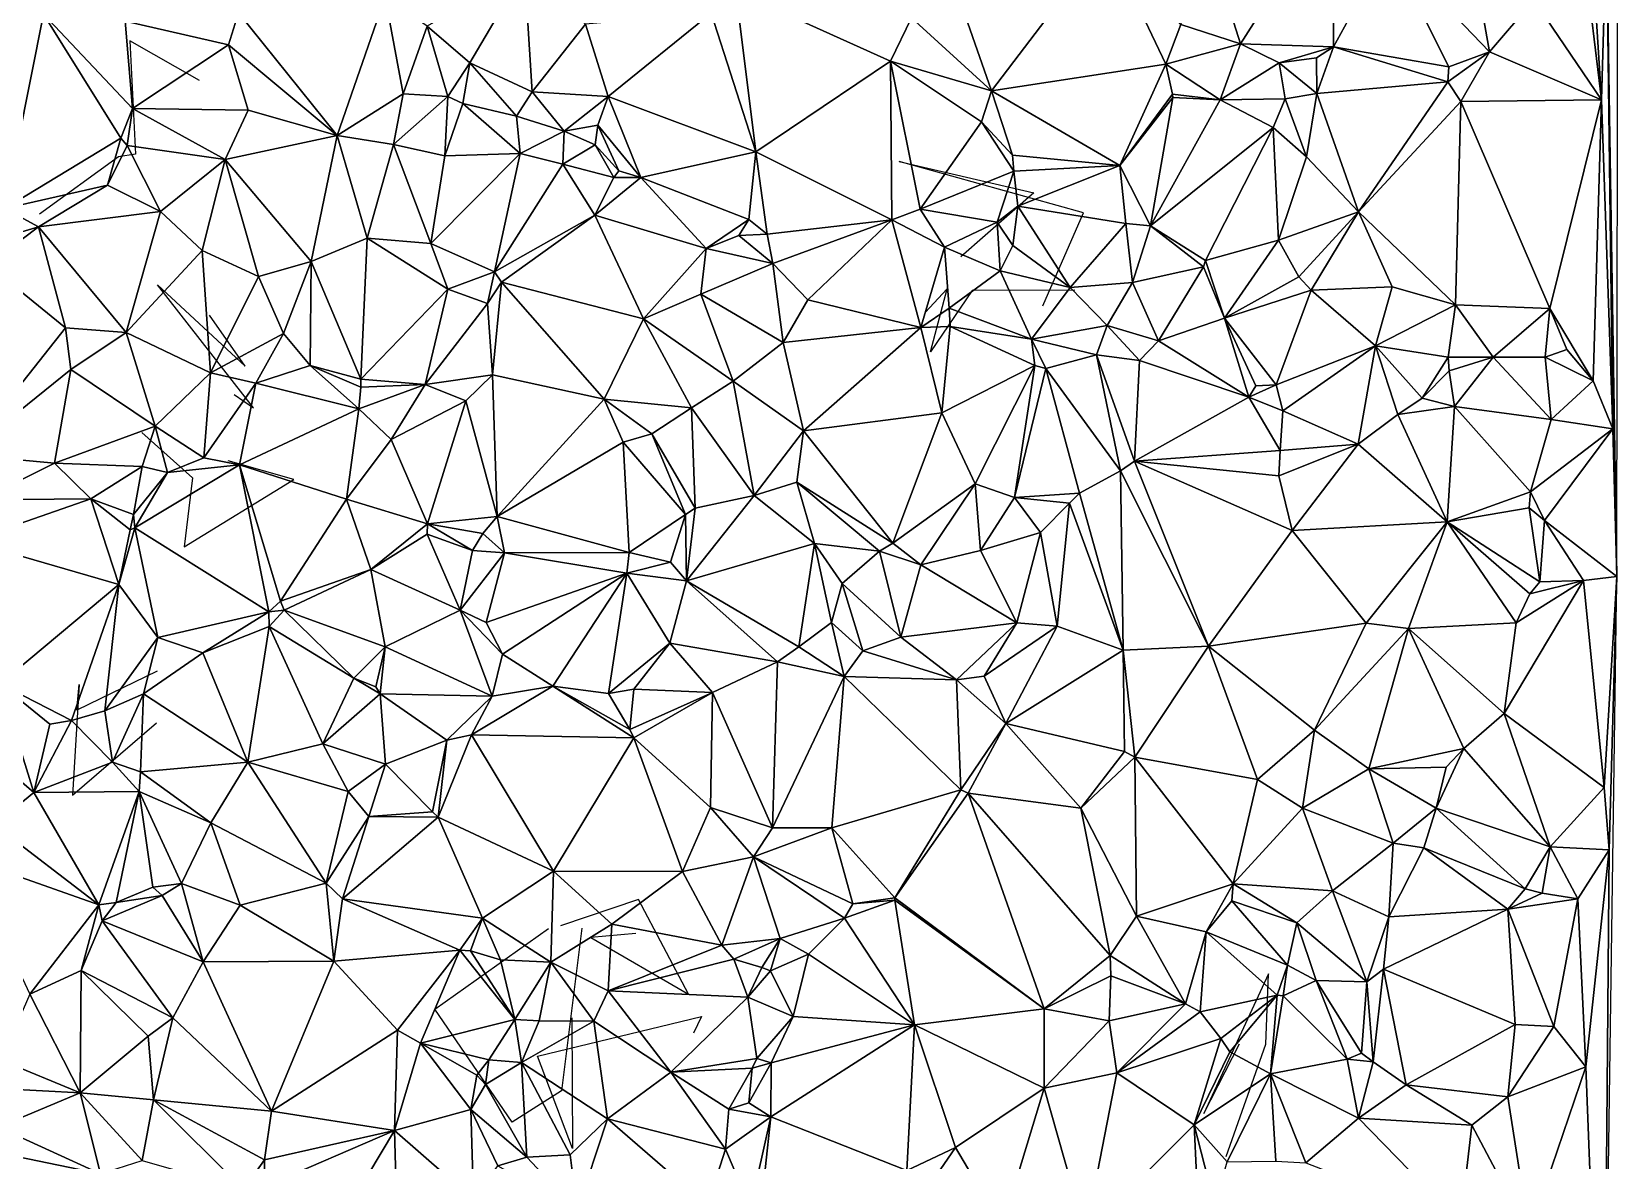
# Model space of a CAD drawing. Header units: metres. Extents: x -15 to 15, y -15.7 to 15.
# Drawn here: x 0.12 to 14.99, y -10.27 to 0.3 of the extents above; entities that cross this region are included whole.
import ezdxf

# ---------------------------------------------------------------- set-up
doc = ezdxf.new("R2010")
doc.units = ezdxf.units.M
doc.layers.add('CRACKS', color=1, linetype='Continuous')
doc.layers.add('STREET_MESH', color=7, linetype='Continuous')

msp = doc.modelspace()

# ---------------------------------------------------------------- linework, layer by layer
at = {"layer": 'CRACKS'}
for points in [[(1.69, -0.152, 0.1), (1.038, 0.218, 0.1), (1.093, -0.844, 0.1), (0.934, -0.867, 0.1), (0.192, -1.406, 0.1)], [(9.592, -2.265, 0.1), (9.97, -1.392, 0.1), (8.245, -0.912, 0.1), (9.507, -1.207, 0.1), (8.822, -1.804, 0.1)], [(2.015, -3.093, 0.1), (2.196, -3.22, 0.1), (1.298, -2.068, 0.1), (2.119, -2.829, 0.1), (1.784, -2.35, 0.1)], [(9.889, -2.116, 0.1), (8.928, -2.119, 0.1), (8.537, -2.696, 0.1), (8.694, -2.104, 0.1), (8.488, -2.325, 0.1)], [(1.15, -3.45, 0.1), (1.627, -3.874, 0.1), (1.549, -4.52, 0.1), (2.575, -3.891, 0.1), (1.96, -3.715, 0.1)], [(1.295, -5.684, 0.1), (0.542, -6.049, 0.1), (0.566, -5.809, 0.1), (0.502, -6.847, 0.1), (1.289, -6.169, 0.1)], [(5.777, -8.142, 0.1), (5.357, -8.179, 0.1), (6.271, -8.709, 0.1), (5.803, -7.825, 0.1), (5.072, -8.07, 0.1)], [(5.273, -8.091, 0.1), (5.083, -9.615, 0.1), (4.62, -9.909, 0.1), (3.895, -8.85, 0.1), (4.96, -8.095, 0.1)], [(11.307, -10.231, 0.1), (11.679, -9.177, 0.1), (11.705, -8.52, 0.1), (11.097, -9.828, 0.1), (11.432, -9.176, 0.1)], [(5.18, -8.933, 0.1), (5.186, -10.157, 0.1), (4.857, -9.29, 0.1), (6.394, -8.92, 0.1), (6.32, -9.077, 0.1)]]:
    msp.add_polyline3d(points, dxfattribs=at)
at = {"layer": 'STREET_MESH'}
for points in [[(14.871, 1.284), (14.967, -4.8), (14.989, 10.516)], [(11.441, 0.191), (12.309, 1.551), (11.043, 1.451)], [(12.309, 1.551), (11.441, 0.191), (12.312, 0.163)], [(12.828, 1.103), (12.309, 1.551), (12.312, 0.163)], [(10.883, 0.372), (11.441, 0.191), (11.043, 1.451)], [(13.555, 1.35), (12.828, 1.103), (13.773, 0.116)], [(14.19, 0.598), (13.555, 1.35), (13.773, 0.116)], [(8.36, 0.434), (9.109, -0.25), (8.598, 1.218)], [(9.109, -0.25), (10.188, 1.166), (8.598, 1.218)], [(14.732, 1.092), (14.822, -0.334), (14.871, 1.284)], [(14.871, 1.284), (14.822, -0.334), (14.93, -3.415)], [(14.967, -4.8), (14.871, 1.284), (14.93, -3.415)], [(9.109, -0.25), (10.743, 0), (10.188, 1.166)], [(10.743, 0), (10.883, 0.372), (10.188, 1.166)], [(13.392, -0.025), (12.828, 1.103), (12.312, 0.163)], [(12.828, 1.103), (13.392, -0.025), (13.773, 0.116)], [(14.732, 1.092), (14.663, 0.986), (14.822, -0.334)], [(14.663, 0.986), (14.19, 0.598), (14.822, -0.334)], [(4.223, 0.013), (4.736, 0.882), (3.824, 0.354)], [(4.736, 0.882), (4.223, 0.013), (4.808, -0.259)], [(5.306, 0.373), (4.736, 0.882), (4.808, -0.259)], [(3.432, 0.631), (2.056, 0.479), (2.981, -0.67)], [(3.6, -0.277), (3.432, 0.631), (2.981, -0.67)], [(3.432, 0.631), (3.6, -0.277), (3.824, 0.354)], [(6.714, 0.684), (6.483, 0.478), (6.902, -0.822)], [(6.714, 0.684), (6.902, -0.822), (8.163, 0.029)], [(8.36, 0.434), (6.714, 0.684), (8.163, 0.029)], [(14.19, 0.598), (13.773, 0.116), (14.822, -0.334)], [(-0.93, 0.547), (-1.132, -0.015), (0.229, 0.469)], [(-1.132, -0.015), (-0.132, -1.352), (0.229, 0.469)], [(-0.132, -1.352), (0.954, -0.693), (0.229, 0.469)], [(0.954, -0.693), (1.063, -0.417), (0.229, 0.469)], [(1.063, -0.417), (0.994, 0.401), (0.229, 0.469)], [(0.994, 0.401), (1.964, 0.18), (2.056, 0.479)], [(2.056, 0.479), (1.964, 0.18), (2.981, -0.67)], [(5.306, 0.373), (5.519, -0.304), (6.483, 0.478)], [(6.483, 0.478), (5.519, -0.304), (6.902, -0.822)], [(1.964, 0.18), (0.994, 0.401), (1.063, -0.417)], [(3.6, -0.277), (4.018, -0.304), (3.824, 0.354)], [(4.018, -0.304), (4.223, 0.013), (3.824, 0.354)], [(5.519, -0.304), (5.306, 0.373), (4.808, -0.259)], [(9.109, -0.25), (8.36, 0.434), (8.163, 0.029)], [(10.883, 0.372), (10.743, 0), (11.441, 0.191)], [(2.146, -0.431), (1.964, 0.18), (1.063, -0.417)], [(1.964, 0.18), (2.146, -0.431), (2.981, -0.67)], [(11.441, 0.191), (10.743, 0), (11.252, -0.333)], [(11.803, 0.011), (11.441, 0.191), (11.252, -0.333)], [(11.441, 0.191), (11.803, 0.011), (12.312, 0.163)], [(11.803, 0.011), (12.153, 0.058), (12.312, 0.163)], [(12.153, 0.058), (12.156, -0.274), (12.312, 0.163)], [(12.156, -0.274), (13.383, -0.167), (12.312, 0.163)], [(13.383, -0.167), (13.392, -0.025), (12.312, 0.163)], [(4.159, -0.369), (4.223, 0.013), (4.018, -0.304)], [(4.159, -0.369), (4.66, -0.488), (4.223, 0.013)], [(4.223, 0.013), (4.66, -0.488), (4.808, -0.259)], [(6.902, -0.822), (8.177, -1.458), (8.163, 0.029)], [(9.015, -0.54), (9.109, -0.25), (8.163, 0.029)], [(8.443, -1.357), (9.015, -0.54), (8.163, 0.029)], [(8.177, -1.458), (8.443, -1.357), (8.163, 0.029)], [(10.743, 0), (9.109, -0.25), (10.313, -0.948)], [(10.805, -0.28), (10.743, 0), (10.313, -0.948)], [(10.743, 0), (10.805, -0.28), (11.252, -0.333)], [(11.86, -0.325), (11.803, 0.011), (11.252, -0.333)], [(12.153, 0.058), (11.803, 0.011), (12.156, -0.274)], [(12.156, -0.274), (11.803, 0.011), (11.86, -0.325)], [(13.383, -0.167), (13.506, -0.35), (13.773, 0.116)], [(13.392, -0.025), (13.383, -0.167), (13.773, 0.116)], [(13.773, 0.116), (13.506, -0.35), (14.822, -0.334)], [(3.508, -0.752), (3.6, -0.277), (2.981, -0.67)], [(3.6, -0.277), (3.508, -0.752), (4.018, -0.304)], [(4.66, -0.488), (5.107, -0.628), (4.808, -0.259)], [(5.107, -0.628), (5.519, -0.304), (4.808, -0.259)], [(9.307, -0.853), (9.109, -0.25), (9.015, -0.54)], [(9.109, -0.25), (9.307, -0.853), (10.313, -0.948)], [(10.805, -0.28), (10.313, -0.948), (10.809, -0.313)], [(11.252, -0.333), (10.805, -0.28), (10.809, -0.313)], [(12.156, -0.274), (11.86, -0.325), (12.06, -0.868)], [(12.548, -1.383), (12.156, -0.274), (12.06, -0.868)], [(13.383, -0.167), (12.156, -0.274), (12.548, -1.383)], [(13.506, -0.35), (13.383, -0.167), (12.548, -1.383)], [(0.954, -0.693), (1.014, -0.761), (1.063, -0.417)], [(1.014, -0.761), (1.933, -0.894), (1.063, -0.417)], [(1.933, -0.894), (2.146, -0.431), (1.063, -0.417)], [(2.146, -0.431), (1.933, -0.894), (2.981, -0.67)], [(3.508, -0.752), (3.988, -0.858), (4.018, -0.304)], [(3.988, -0.858), (4.159, -0.369), (4.018, -0.304)], [(4.159, -0.369), (3.988, -0.858), (4.694, -0.838)], [(4.66, -0.488), (4.159, -0.369), (4.694, -0.838)], [(5.107, -0.628), (5.423, -0.571), (5.519, -0.304)], [(5.519, -0.304), (5.423, -0.571), (5.824, -1.061)], [(5.519, -0.304), (5.824, -1.061), (6.902, -0.822)], [(10.313, -0.948), (10.598, -1.515), (10.809, -0.313)], [(10.598, -1.515), (11.252, -0.333), (10.809, -0.313)], [(10.598, -1.515), (11.747, -0.595), (11.252, -0.333)], [(11.747, -0.595), (11.86, -0.325), (11.252, -0.333)], [(11.86, -0.325), (11.747, -0.595), (12.06, -0.868)], [(13.506, -0.35), (12.548, -1.383), (13.455, -2.254)], [(14.34, -2.29), (13.506, -0.35), (13.455, -2.254)], [(13.506, -0.35), (14.34, -2.29), (14.822, -0.334)], [(14.34, -2.29), (14.746, -2.965), (14.822, -0.334)], [(14.822, -0.334), (14.746, -2.965), (14.93, -3.415)], [(5.107, -0.628), (4.66, -0.488), (4.694, -0.838)], [(5.423, -0.571), (5.107, -0.628), (5.399, -0.757)], [(5.619, -0.999), (5.423, -0.571), (5.399, -0.757)], [(5.423, -0.571), (5.619, -0.999), (5.824, -1.061)], [(8.443, -1.357), (9.319, -1.003), (9.015, -0.54)], [(9.319, -1.003), (9.307, -0.853), (9.015, -0.54)], [(10.598, -1.515), (11.115, -1.839), (11.747, -0.595)], [(11.747, -0.595), (11.115, -1.839), (11.798, -1.649)], [(11.747, -0.595), (11.798, -1.649), (12.06, -0.868)], [(0.831, -1.134), (0.954, -0.693), (-0.132, -1.352)], [(1.014, -0.761), (0.954, -0.693), (0.831, -1.134)], [(1.933, -0.894), (2.738, -1.847), (2.981, -0.67)], [(2.738, -1.847), (3.262, -1.63), (2.981, -0.67)], [(3.262, -1.63), (3.508, -0.752), (2.981, -0.67)], [(5.095, -0.936), (5.107, -0.628), (4.694, -0.838)], [(5.107, -0.628), (5.095, -0.936), (5.399, -0.757)], [(1.014, -0.761), (0.831, -1.134), (1.327, -1.381)], [(1.933, -0.894), (1.014, -0.761), (1.327, -1.381)], [(3.508, -0.752), (3.262, -1.63), (3.858, -1.679)], [(3.988, -0.858), (3.508, -0.752), (3.858, -1.679)], [(3.858, -1.679), (4.455, -1.945), (4.694, -0.838)], [(3.988, -0.858), (3.858, -1.679), (4.694, -0.838)], [(4.455, -1.945), (5.095, -0.936), (4.694, -0.838)], [(5.095, -0.936), (5.572, -1.063), (5.399, -0.757)], [(5.572, -1.063), (5.619, -0.999), (5.399, -0.757)], [(5.824, -1.061), (6.837, -1.454), (6.902, -0.822)], [(6.837, -1.454), (7.008, -1.593), (6.902, -0.822)], [(7.008, -1.593), (8.177, -1.458), (6.902, -0.822)], [(9.307, -0.853), (9.319, -1.003), (10.313, -0.948)], [(11.798, -1.649), (12.548, -1.383), (12.06, -0.868)], [(1.717, -1.745), (1.933, -0.894), (1.327, -1.381)], [(1.933, -0.894), (1.717, -1.745), (2.244, -1.988)], [(2.738, -1.847), (1.933, -0.894), (2.244, -1.988)], [(5.095, -0.936), (4.455, -1.945), (5.393, -1.414)], [(5.572, -1.063), (5.095, -0.936), (5.393, -1.414)], [(5.619, -0.999), (5.572, -1.063), (5.824, -1.061)], [(9.319, -1.003), (8.443, -1.357), (9.164, -1.48)], [(9.355, -1.331), (9.319, -1.003), (9.164, -1.48)], [(9.319, -1.003), (9.355, -1.331), (10.313, -0.948)], [(9.355, -1.331), (10.368, -1.494), (10.313, -0.948)], [(10.368, -1.494), (10.598, -1.515), (10.313, -0.948)], [(0.831, -1.134), (-0.132, -1.352), (0.185, -1.523)], [(1.327, -1.381), (0.831, -1.134), (0.185, -1.523)], [(5.824, -1.061), (5.393, -1.414), (6.438, -1.726)], [(5.824, -1.061), (5.572, -1.063), (5.393, -1.414)], [(6.837, -1.454), (5.824, -1.061), (6.438, -1.726)], [(9.311, -1.7), (9.355, -1.331), (9.164, -1.48)], [(9.355, -1.331), (9.311, -1.7), (9.848, -2.093)], [(10.368, -1.494), (9.355, -1.331), (9.848, -2.093)], [(-0.132, -1.352), (-0.36, -1.685), (0.185, -1.523)], [(1.004, -2.514), (1.327, -1.381), (0.185, -1.523)], [(1.004, -2.514), (1.717, -1.745), (1.327, -1.381)], [(4.455, -1.945), (4.521, -2.042), (5.393, -1.414)], [(4.521, -2.042), (5.85, -2.386), (5.393, -1.414)], [(5.393, -1.414), (5.85, -2.386), (6.438, -1.726)], [(6.742, -1.604), (6.837, -1.454), (6.438, -1.726)], [(6.837, -1.454), (6.742, -1.604), (7.008, -1.593)], [(7.008, -1.593), (7.062, -1.867), (8.177, -1.458)], [(7.062, -1.867), (7.389, -2.206), (8.177, -1.458)], [(8.177, -1.458), (7.389, -2.206), (8.449, -2.466)], [(8.668, -1.713), (8.443, -1.357), (8.177, -1.458)], [(8.668, -1.713), (8.177, -1.458), (8.449, -2.466)], [(8.443, -1.357), (8.668, -1.713), (9.164, -1.48)], [(8.668, -1.713), (9.191, -1.935), (9.164, -1.48)], [(9.191, -1.935), (9.311, -1.7), (9.164, -1.48)], [(11.798, -1.649), (11.988, -1.992), (12.548, -1.383)], [(11.988, -1.992), (12.103, -2.118), (12.548, -1.383)], [(12.103, -2.118), (12.861, -2.086), (12.548, -1.383)], [(12.548, -1.383), (12.861, -2.086), (13.455, -2.254)], [(-0.36, -1.685), (-0.291, -1.879), (0.185, -1.523)], [(-0.291, -1.879), (0.437, -2.471), (0.185, -1.523)], [(0.437, -2.471), (1.004, -2.514), (0.185, -1.523)], [(2.738, -1.847), (3.202, -2.952), (3.262, -1.63)], [(3.202, -2.952), (4.018, -2.109), (3.262, -1.63)], [(3.262, -1.63), (4.018, -2.109), (3.858, -1.679)], [(7.062, -1.867), (6.742, -1.604), (6.438, -1.726)], [(6.742, -1.604), (7.062, -1.867), (7.008, -1.593)], [(10.429, -2.046), (10.368, -1.494), (9.848, -2.093)], [(10.598, -1.515), (10.368, -1.494), (10.429, -2.046)], [(11.094, -1.898), (10.598, -1.515), (10.429, -2.046)], [(11.115, -1.839), (10.598, -1.515), (11.094, -1.898)], [(1.717, -1.745), (1.004, -2.514), (1.795, -2.89)], [(1.717, -1.745), (1.795, -2.89), (2.244, -1.988)], [(4.018, -2.109), (4.455, -1.945), (3.858, -1.679)], [(5.85, -2.386), (6.386, -2.155), (6.438, -1.726)], [(6.386, -2.155), (7.062, -1.867), (6.438, -1.726)], [(8.713, -2.287), (8.668, -1.713), (8.449, -2.466)], [(8.713, -2.287), (9.191, -1.935), (8.668, -1.713)], [(9.311, -1.7), (9.191, -1.935), (9.848, -2.093)], [(11.115, -1.839), (11.292, -2.379), (11.798, -1.649)], [(11.292, -2.379), (11.988, -1.992), (11.798, -1.649)], [(-0.507, -3.658), (0.437, -2.471), (-0.291, -1.879)], [(2.479, -2.522), (2.738, -1.847), (2.244, -1.988)], [(2.479, -2.522), (2.728, -2.824), (2.738, -1.847)], [(2.728, -2.824), (3.202, -2.952), (2.738, -1.847)], [(7.062, -1.867), (6.386, -2.155), (7.157, -2.608)], [(7.389, -2.206), (7.062, -1.867), (7.157, -2.608)], [(11.094, -1.898), (10.429, -2.046), (10.675, -2.59)], [(11.292, -2.379), (11.094, -1.898), (10.675, -2.59)], [(11.115, -1.839), (11.094, -1.898), (11.292, -2.379)], [(1.795, -2.89), (2.479, -2.522), (2.244, -1.988)], [(4.018, -2.109), (4.389, -2.241), (4.455, -1.945)], [(4.389, -2.241), (4.521, -2.042), (4.455, -1.945)], [(4.521, -2.042), (4.389, -2.241), (4.435, -2.909)], [(5.482, -3.139), (4.521, -2.042), (4.435, -2.909)], [(5.85, -2.386), (4.521, -2.042), (5.482, -3.139)], [(9.191, -1.935), (8.713, -2.287), (9.484, -2.575)], [(9.191, -1.935), (9.484, -2.575), (9.848, -2.093)], [(10.192, -2.448), (10.429, -2.046), (9.848, -2.093)], [(10.429, -2.046), (10.192, -2.448), (10.675, -2.59)], [(11.988, -1.992), (11.292, -2.379), (12.103, -2.118)], [(4.018, -2.109), (3.202, -2.952), (3.806, -3.002)], [(4.389, -2.241), (4.018, -2.109), (3.806, -3.002)], [(6.689, -2.969), (6.386, -2.155), (5.85, -2.386)], [(6.386, -2.155), (6.689, -2.969), (7.157, -2.608)], [(7.389, -2.206), (7.157, -2.608), (8.449, -2.466)], [(9.484, -2.575), (10.192, -2.448), (9.848, -2.093)], [(12.103, -2.118), (11.292, -2.379), (11.776, -3.005)], [(12.103, -2.118), (11.776, -3.005), (12.706, -2.638)], [(12.861, -2.086), (12.103, -2.118), (12.706, -2.638)], [(12.861, -2.086), (12.706, -2.638), (13.455, -2.254)], [(4.389, -2.241), (3.806, -3.002), (4.435, -2.909)], [(8.721, -2.457), (8.713, -2.287), (8.449, -2.466)], [(8.713, -2.287), (8.721, -2.457), (9.484, -2.575)], [(12.706, -2.638), (13.387, -2.744), (13.455, -2.254)], [(13.387, -2.744), (13.807, -2.743), (13.455, -2.254)], [(13.807, -2.743), (14.34, -2.29), (13.455, -2.254)], [(13.807, -2.743), (14.296, -2.745), (14.34, -2.29)], [(14.296, -2.745), (14.498, -2.673), (14.34, -2.29)], [(14.498, -2.673), (14.746, -2.965), (14.34, -2.29)], [(0.437, -2.471), (-0.507, -3.658), (0.487, -2.86)], [(1.004, -2.514), (0.437, -2.471), (0.487, -2.86)], [(1.276, -3.39), (1.004, -2.514), (0.487, -2.86)], [(1.004, -2.514), (1.276, -3.39), (1.795, -2.89)], [(2.22, -2.989), (2.479, -2.522), (1.795, -2.89)], [(2.479, -2.522), (2.22, -2.989), (2.728, -2.824)], [(6.299, -3.218), (5.85, -2.386), (5.482, -3.139)], [(6.299, -3.218), (6.689, -2.969), (5.85, -2.386)], [(7.157, -2.608), (7.35, -3.434), (8.449, -2.466)], [(7.35, -3.434), (8.645, -3.267), (8.449, -2.466)], [(8.645, -3.267), (8.721, -2.457), (8.449, -2.466)], [(9.515, -2.824), (8.721, -2.457), (8.645, -3.267)], [(9.484, -2.575), (8.721, -2.457), (9.515, -2.824)], [(10.192, -2.448), (9.484, -2.575), (10.092, -2.722)], [(10.496, -2.776), (10.192, -2.448), (10.092, -2.722)], [(10.192, -2.448), (10.496, -2.776), (10.675, -2.59)], [(11.292, -2.379), (10.675, -2.59), (11.521, -3.12)], [(11.587, -3.012), (11.292, -2.379), (11.521, -3.12)], [(11.292, -2.379), (11.587, -3.012), (11.776, -3.005)], [(6.689, -2.969), (7.35, -3.434), (7.157, -2.608)], [(9.484, -2.575), (9.515, -2.824), (9.618, -2.852)], [(10.092, -2.722), (9.484, -2.575), (9.618, -2.852)], [(10.675, -2.59), (10.496, -2.776), (11.521, -3.12)], [(11.776, -3.005), (11.839, -3.246), (12.706, -2.638)], [(12.706, -2.638), (11.839, -3.246), (12.543, -3.56)], [(12.917, -3.28), (12.706, -2.638), (12.543, -3.56)], [(12.917, -3.28), (13.142, -3.128), (12.706, -2.638)], [(13.142, -3.128), (13.387, -2.744), (12.706, -2.638)], [(14.498, -2.673), (14.296, -2.745), (14.746, -2.965)], [(2.22, -2.989), (3.184, -3.229), (2.728, -2.824)], [(3.184, -3.229), (3.204, -3.027), (2.728, -2.824)], [(3.204, -3.027), (3.202, -2.952), (2.728, -2.824)], [(9.515, -2.824), (8.645, -3.267), (8.957, -3.93)], [(9.325, -4.059), (9.515, -2.824), (8.957, -3.93)], [(9.618, -2.852), (9.515, -2.824), (9.325, -4.059)], [(10.092, -2.722), (9.618, -2.852), (10.319, -3.808)], [(10.448, -3.717), (10.092, -2.722), (10.319, -3.808)], [(10.496, -2.776), (10.092, -2.722), (10.448, -3.717)], [(10.496, -2.776), (10.448, -3.717), (11.521, -3.12)], [(13.397, -2.871), (13.387, -2.744), (13.142, -3.128)], [(13.387, -2.744), (13.397, -2.871), (13.807, -2.743)], [(13.807, -2.743), (13.397, -2.871), (13.446, -3.208)], [(14.352, -3.327), (13.807, -2.743), (13.446, -3.208)], [(14.352, -3.327), (14.296, -2.745), (13.807, -2.743)], [(14.296, -2.745), (14.352, -3.327), (14.746, -2.965)], [(-0.507, -3.658), (0.334, -3.736), (0.487, -2.86)], [(0.334, -3.736), (1.276, -3.39), (0.487, -2.86)], [(1.276, -3.39), (1.731, -3.686), (1.795, -2.89)], [(1.731, -3.686), (2.22, -2.989), (1.795, -2.89)], [(3.202, -2.952), (3.204, -3.027), (3.806, -3.002)], [(3.806, -3.002), (4.186, -3.154), (4.435, -2.909)], [(4.186, -3.154), (4.481, -4.237), (4.435, -2.909)], [(4.481, -4.237), (5.482, -3.139), (4.435, -2.909)], [(6.689, -2.969), (6.299, -3.218), (6.887, -4.04)], [(7.35, -3.434), (6.689, -2.969), (6.887, -4.04)], [(9.618, -2.852), (9.325, -4.059), (9.935, -4.019)], [(9.618, -2.852), (9.935, -4.019), (10.319, -3.808)], [(13.397, -2.871), (13.142, -3.128), (13.446, -3.208)], [(14.746, -2.965), (14.352, -3.327), (14.93, -3.415)], [(2.22, -2.989), (1.731, -3.686), (2.066, -3.752)], [(3.184, -3.229), (2.22, -2.989), (2.066, -3.752)], [(3.184, -3.229), (3.486, -3.515), (3.806, -3.002)], [(3.204, -3.027), (3.184, -3.229), (3.806, -3.002)], [(3.486, -3.515), (4.186, -3.154), (3.806, -3.002)], [(10.448, -3.717), (11.813, -3.619), (11.521, -3.12)], [(11.839, -3.246), (11.776, -3.005), (11.521, -3.12)], [(11.776, -3.005), (11.587, -3.012), (11.521, -3.12)], [(11.813, -3.619), (11.839, -3.246), (11.521, -3.12)], [(3.067, -4.074), (3.184, -3.229), (2.066, -3.752)], [(3.486, -3.515), (3.184, -3.229), (3.067, -4.074)], [(3.486, -3.515), (3.826, -4.304), (4.186, -3.154)], [(3.826, -4.304), (4.481, -4.237), (4.186, -3.154)], [(5.482, -3.139), (4.481, -4.237), (5.66, -3.541)], [(5.482, -3.139), (5.66, -3.541), (5.927, -3.461)], [(6.299, -3.218), (5.482, -3.139), (5.927, -3.461)], [(6.334, -4.158), (6.299, -3.218), (5.927, -3.461)], [(6.299, -3.218), (6.334, -4.158), (6.887, -4.04)], [(7.35, -3.434), (8.186, -4.485), (8.645, -3.267)], [(8.645, -3.267), (8.186, -4.485), (8.957, -3.93)], [(11.839, -3.246), (11.813, -3.619), (12.543, -3.56)], [(13.142, -3.128), (12.917, -3.28), (13.446, -3.208)], [(12.917, -3.28), (13.378, -4.288), (13.446, -3.208)], [(13.378, -4.288), (14.157, -4.007), (13.446, -3.208)], [(14.157, -4.007), (14.352, -3.327), (13.446, -3.208)], [(1.154, -3.768), (1.276, -3.39), (0.334, -3.736)], [(1.154, -3.768), (1.393, -3.824), (1.276, -3.39)], [(1.393, -3.824), (1.731, -3.686), (1.276, -3.39)], [(13.378, -4.288), (12.917, -3.28), (12.543, -3.56)], [(14.352, -3.327), (14.157, -4.007), (14.93, -3.415)], [(14.157, -4.007), (14.29, -4.274), (14.93, -3.415)], [(14.29, -4.274), (14.967, -4.8), (14.93, -3.415)], [(3.826, -4.304), (3.486, -3.515), (3.067, -4.074)], [(5.66, -3.541), (4.481, -4.237), (5.717, -4.575)], [(5.66, -3.541), (6.245, -4.217), (5.927, -3.461)], [(6.245, -4.217), (5.66, -3.541), (5.717, -4.575)], [(6.245, -4.217), (6.334, -4.158), (5.927, -3.461)], [(7.287, -3.916), (7.35, -3.434), (6.887, -4.04)], [(7.287, -3.916), (8.186, -4.485), (7.35, -3.434)], [(11.802, -3.856), (11.927, -4.367), (12.543, -3.56)], [(11.813, -3.619), (11.802, -3.856), (12.543, -3.56)], [(11.927, -4.367), (13.378, -4.288), (12.543, -3.56)], [(-0.507, -3.658), (-0.36, -4.081), (0.334, -3.736)], [(1.731, -3.686), (1.393, -3.824), (2.066, -3.752)], [(10.448, -3.717), (11.802, -3.856), (11.813, -3.619)], [(-0.36, -4.081), (0.675, -4.071), (0.334, -3.736)], [(0.675, -4.071), (1.154, -3.768), (0.334, -3.736)], [(1.154, -3.768), (0.675, -4.071), (1.074, -4.218)], [(1.393, -3.824), (1.154, -3.768), (1.074, -4.218)], [(1.085, -4.342), (1.393, -3.824), (1.074, -4.218)], [(1.393, -3.824), (1.085, -4.342), (2.066, -3.752)], [(1.085, -4.342), (2.341, -5.128), (2.066, -3.752)], [(3.067, -4.074), (2.066, -3.752), (2.449, -5.029)], [(2.066, -3.752), (2.341, -5.128), (2.449, -5.029)], [(10.319, -3.808), (9.935, -4.019), (10.344, -5.489)], [(11.142, -5.451), (10.448, -3.717), (10.319, -3.808)], [(11.142, -5.451), (10.319, -3.808), (10.344, -5.489)], [(11.802, -3.856), (10.448, -3.717), (11.927, -4.367)], [(10.448, -3.717), (11.142, -5.451), (11.927, -4.367)], [(7.453, -4.491), (7.287, -3.916), (6.887, -4.04)], [(7.287, -3.916), (7.453, -4.491), (8.06, -4.561)], [(8.186, -4.485), (7.287, -3.916), (8.06, -4.561)], [(8.186, -4.485), (8.448, -4.689), (8.957, -3.93)], [(8.448, -4.689), (9.007, -4.555), (8.957, -3.93)], [(9.007, -4.555), (9.325, -4.059), (8.957, -3.93)], [(14.157, -4.007), (13.378, -4.288), (14.147, -4.154)], [(14.29, -4.274), (14.157, -4.007), (14.147, -4.154)], [(0.675, -4.071), (-0.466, -4.468), (0.936, -4.874)], [(0.675, -4.071), (-0.36, -4.081), (-0.466, -4.468)], [(0.675, -4.071), (1.041, -4.363), (1.074, -4.218)], [(1.041, -4.363), (0.675, -4.071), (0.936, -4.874)], [(3.296, -4.732), (3.067, -4.074), (2.449, -5.029)], [(3.296, -4.732), (3.826, -4.304), (3.067, -4.074)], [(6.253, -4.839), (6.334, -4.158), (6.245, -4.217)], [(6.334, -4.158), (6.253, -4.839), (6.887, -4.04)], [(6.253, -4.839), (7.453, -4.491), (6.887, -4.04)], [(9.325, -4.059), (9.007, -4.555), (9.57, -4.388)], [(9.325, -4.059), (9.841, -4.112), (9.935, -4.019)], [(9.841, -4.112), (9.325, -4.059), (9.57, -4.388)], [(9.725, -5.265), (9.841, -4.112), (9.57, -4.388)], [(9.841, -4.112), (9.725, -5.265), (10.344, -5.489)], [(9.935, -4.019), (9.841, -4.112), (10.344, -5.489)], [(13.378, -4.288), (14.244, -4.848), (14.147, -4.154)], [(14.244, -4.848), (14.29, -4.274), (14.147, -4.154)], [(1.041, -4.363), (1.085, -4.342), (1.074, -4.218)], [(3.296, -4.732), (3.824, -4.402), (3.826, -4.304)], [(3.826, -4.304), (3.824, -4.402), (4.247, -4.556)], [(4.481, -4.237), (3.826, -4.304), (4.346, -4.395)], [(3.826, -4.304), (4.247, -4.556), (4.346, -4.395)], [(4.549, -4.577), (4.481, -4.237), (4.346, -4.395)], [(4.481, -4.237), (4.549, -4.577), (5.717, -4.575)], [(6.102, -4.663), (6.245, -4.217), (5.717, -4.575)], [(6.102, -4.663), (6.253, -4.839), (6.245, -4.217)], [(12.618, -5.237), (13.378, -4.288), (11.927, -4.367)], [(12.618, -5.237), (13.016, -5.286), (13.378, -4.288)], [(13.378, -4.288), (13.016, -5.286), (14.025, -5.232)], [(14.153, -4.961), (13.378, -4.288), (14.025, -5.232)], [(14.153, -4.961), (14.244, -4.848), (13.378, -4.288)], [(14.244, -4.848), (14.655, -4.835), (14.29, -4.274)], [(14.29, -4.274), (14.655, -4.835), (14.967, -4.8)], [(1.085, -4.342), (0.936, -4.874), (1.302, -5.37)], [(1.085, -4.342), (1.041, -4.363), (0.936, -4.874)], [(2.341, -5.128), (1.085, -4.342), (1.302, -5.37)], [(4.132, -5.115), (3.824, -4.402), (3.296, -4.732)], [(3.824, -4.402), (4.132, -5.115), (4.247, -4.556)], [(4.247, -4.556), (4.549, -4.577), (4.346, -4.395)], [(9.007, -4.555), (9.346, -5.232), (9.57, -4.388)], [(9.346, -5.232), (9.725, -5.265), (9.57, -4.388)], [(11.142, -5.451), (12.618, -5.237), (11.927, -4.367)], [(0.936, -4.874), (-0.466, -4.468), (-0.178, -5.803)], [(4.132, -5.115), (4.549, -4.577), (4.247, -4.556)], [(4.378, -5.228), (4.549, -4.577), (4.132, -5.115)], [(5.694, -4.768), (4.549, -4.577), (4.378, -5.228)], [(4.549, -4.577), (5.694, -4.768), (5.717, -4.575)], [(5.694, -4.768), (6.102, -4.663), (5.717, -4.575)], [(7.304, -5.457), (7.453, -4.491), (6.253, -4.839)], [(7.304, -5.457), (7.61, -5.231), (7.453, -4.491)], [(7.453, -4.491), (7.711, -4.865), (8.06, -4.561)], [(7.61, -5.231), (7.711, -4.865), (7.453, -4.491)], [(7.711, -4.865), (8.26, -5.367), (8.06, -4.561)], [(8.448, -4.689), (8.186, -4.485), (8.06, -4.561)], [(8.26, -5.367), (8.448, -4.689), (8.06, -4.561)], [(8.448, -4.689), (9.346, -5.232), (9.007, -4.555)], [(2.484, -5.114), (3.296, -4.732), (2.449, -5.029)], [(3.296, -4.732), (2.484, -5.114), (3.431, -5.457)], [(4.132, -5.115), (3.296, -4.732), (3.431, -5.457)], [(6.102, -4.663), (5.694, -4.768), (6.253, -4.839)], [(8.26, -5.367), (9.346, -5.232), (8.448, -4.689)], [(0.493, -6.147), (0.936, -4.874), (-0.178, -5.803)], [(0.493, -6.147), (0.806, -6.056), (0.936, -4.874)], [(0.936, -4.874), (0.806, -6.056), (1.302, -5.37)], [(4.531, -5.527), (5.694, -4.768), (4.378, -5.228)], [(5.694, -4.768), (4.531, -5.527), (5.002, -5.825)], [(5.523, -5.895), (5.694, -4.768), (5.002, -5.825)], [(5.694, -4.768), (5.523, -5.895), (6.098, -5.423)], [(6.253, -4.839), (5.694, -4.768), (6.098, -5.423)], [(6.253, -4.839), (6.098, -5.423), (7.104, -5.597)], [(7.304, -5.457), (6.253, -4.839), (7.104, -5.597)], [(7.903, -5.494), (7.711, -4.865), (7.61, -5.231)], [(7.903, -5.494), (8.26, -5.367), (7.711, -4.865)], [(13.911, -6.083), (14.655, -4.835), (14.025, -5.232)], [(13.911, -6.083), (14.848, -6.775), (14.655, -4.835)], [(14.655, -4.835), (14.153, -4.961), (14.025, -5.232)], [(14.244, -4.848), (14.153, -4.961), (14.655, -4.835)], [(14.655, -4.835), (14.848, -6.775), (14.967, -4.8)], [(14.894, -7.36), (14.843, -13.657), (14.967, -4.8)], [(14.848, -6.775), (14.894, -7.36), (14.967, -4.8)], [(2.341, -5.128), (2.484, -5.114), (2.449, -5.029)], [(1.722, -5.515), (2.341, -5.128), (1.302, -5.37)], [(2.345, -5.266), (2.341, -5.128), (1.722, -5.515)], [(2.341, -5.128), (2.345, -5.266), (2.484, -5.114)], [(2.345, -5.266), (3.138, -5.75), (2.484, -5.114)], [(2.484, -5.114), (3.138, -5.75), (3.431, -5.457)], [(4.432, -5.918), (4.132, -5.115), (3.431, -5.457)], [(4.531, -5.527), (4.132, -5.115), (4.432, -5.918)], [(4.531, -5.527), (4.378, -5.228), (4.132, -5.115)], [(2.345, -5.266), (1.722, -5.515), (2.145, -6.539)], [(2.846, -6.367), (2.345, -5.266), (2.145, -6.539)], [(3.138, -5.75), (2.345, -5.266), (2.846, -6.367)], [(7.304, -5.457), (7.73, -5.734), (7.61, -5.231)], [(7.73, -5.734), (7.903, -5.494), (7.61, -5.231)], [(9.346, -5.232), (8.26, -5.367), (8.782, -5.765)], [(9.04, -5.732), (9.346, -5.232), (8.782, -5.765)], [(9.346, -5.232), (9.04, -5.732), (9.725, -5.265)], [(9.04, -5.732), (9.243, -6.175), (9.725, -5.265)], [(9.725, -5.265), (9.243, -6.175), (10.344, -5.489)], [(12.135, -6.238), (12.618, -5.237), (11.142, -5.451)], [(12.135, -6.238), (13.016, -5.286), (12.618, -5.237)], [(13.016, -5.286), (12.135, -6.238), (12.644, -6.6)], [(13.533, -6.411), (13.016, -5.286), (12.644, -6.6)], [(13.016, -5.286), (13.911, -6.083), (14.025, -5.232)], [(13.016, -5.286), (13.533, -6.411), (13.911, -6.083)], [(0.806, -6.056), (1.167, -5.898), (1.302, -5.37)], [(1.167, -5.898), (1.722, -5.515), (1.302, -5.37)], [(3.138, -5.75), (3.344, -5.832), (3.431, -5.457)], [(3.344, -5.832), (3.383, -5.898), (3.431, -5.457)], [(3.383, -5.898), (4.432, -5.918), (3.431, -5.457)], [(6.098, -5.423), (5.523, -5.895), (5.76, -5.855)], [(6.497, -5.885), (6.098, -5.423), (5.76, -5.855)], [(6.098, -5.423), (6.497, -5.885), (7.104, -5.597)], [(7.73, -5.734), (7.304, -5.457), (7.104, -5.597)], [(7.903, -5.494), (7.73, -5.734), (8.782, -5.765)], [(8.26, -5.367), (7.903, -5.494), (8.782, -5.765)], [(9.243, -6.175), (10.355, -6.437), (10.344, -5.489)], [(10.452, -6.491), (11.142, -5.451), (10.344, -5.489)], [(10.355, -6.437), (10.452, -6.491), (10.344, -5.489)], [(11.142, -5.451), (10.452, -6.491), (11.602, -6.701)], [(12.135, -6.238), (11.142, -5.451), (11.602, -6.701)], [(1.722, -5.515), (1.167, -5.898), (2.145, -6.539)], [(5.002, -5.825), (4.531, -5.527), (4.432, -5.918)], [(6.497, -5.885), (7.059, -7.153), (7.104, -5.597)], [(7.059, -7.153), (7.73, -5.734), (7.104, -5.597)], [(3.383, -5.898), (3.138, -5.75), (2.846, -6.367)], [(3.344, -5.832), (3.138, -5.75), (3.383, -5.898)], [(7.73, -5.734), (7.059, -7.153), (7.614, -7.154)], [(8.823, -6.798), (7.73, -5.734), (7.614, -7.154)], [(7.73, -5.734), (8.823, -6.798), (8.782, -5.765)], [(9.243, -6.175), (9.04, -5.732), (8.782, -5.765)], [(8.823, -6.798), (9.243, -6.175), (8.782, -5.765)], [(-0.878, -5.947), (0.14, -6.823), (-0.178, -5.803)], [(0.14, -6.823), (-0.878, -5.947), (-0.231, -7.125)], [(0.29, -6.183), (0.493, -6.147), (-0.178, -5.803)], [(0.14, -6.823), (0.29, -6.183), (-0.178, -5.803)], [(0.806, -6.056), (0.878, -6.536), (1.167, -5.898)], [(0.878, -6.536), (1.138, -6.628), (1.167, -5.898)], [(1.167, -5.898), (1.138, -6.628), (2.145, -6.539)], [(3.433, -6.557), (3.383, -5.898), (2.846, -6.367)], [(3.383, -5.898), (3.433, -6.557), (4.007, -6.332)], [(3.383, -5.898), (4.007, -6.332), (4.432, -5.918)], [(4.007, -6.332), (4.24, -6.283), (4.432, -5.918)], [(4.24, -6.283), (5.002, -5.825), (4.432, -5.918)], [(5.002, -5.825), (4.24, -6.283), (5.761, -6.31)], [(5.723, -6.232), (5.002, -5.825), (5.761, -6.31)], [(5.723, -6.232), (5.523, -5.895), (5.002, -5.825)], [(5.523, -5.895), (5.723, -6.232), (5.76, -5.855)], [(5.723, -6.232), (6.497, -5.885), (5.76, -5.855)], [(6.497, -5.885), (5.723, -6.232), (5.761, -6.31)], [(6.477, -6.963), (6.497, -5.885), (5.761, -6.31)], [(6.477, -6.963), (7.059, -7.153), (6.497, -5.885)], [(0.878, -6.536), (0.806, -6.056), (0.493, -6.147)], [(13.911, -6.083), (13.533, -6.411), (14.341, -7.329)], [(14.848, -6.775), (13.911, -6.083), (14.341, -7.329)], [(0.29, -6.183), (0.14, -6.823), (0.493, -6.147)], [(0.14, -6.823), (0.878, -6.536), (0.493, -6.147)], [(8.89, -6.828), (9.243, -6.175), (8.823, -6.798)], [(9.243, -6.175), (8.89, -6.828), (9.945, -6.969)], [(10.355, -6.437), (9.243, -6.175), (9.945, -6.969)], [(12.024, -6.968), (12.135, -6.238), (11.602, -6.701)], [(12.135, -6.238), (12.024, -6.968), (12.644, -6.6)], [(3.084, -6.813), (2.846, -6.367), (2.145, -6.539)], [(3.084, -6.813), (3.433, -6.557), (2.846, -6.367)], [(3.433, -6.557), (3.875, -7.002), (4.007, -6.332)], [(4.007, -6.332), (3.875, -7.002), (3.928, -7.053)], [(5.008, -7.558), (4.24, -6.283), (3.928, -7.053)], [(4.24, -6.283), (4.007, -6.332), (3.928, -7.053)], [(4.24, -6.283), (5.008, -7.558), (5.761, -6.31)], [(5.008, -7.558), (6.214, -7.56), (5.761, -6.31)], [(6.214, -7.56), (6.477, -6.963), (5.761, -6.31)], [(0.878, -6.536), (0.14, -6.823), (1.125, -6.812)], [(1.138, -6.628), (0.878, -6.536), (1.125, -6.812)], [(1.138, -6.628), (1.798, -7.106), (2.145, -6.539)], [(1.798, -7.106), (2.877, -7.671), (2.145, -6.539)], [(2.877, -7.671), (3.084, -6.813), (2.145, -6.539)], [(10.452, -6.491), (10.355, -6.437), (9.945, -6.969)], [(10.469, -7.979), (10.452, -6.491), (9.945, -6.969)], [(11.602, -6.701), (10.452, -6.491), (11.372, -7.676)], [(10.452, -6.491), (10.469, -7.979), (11.372, -7.676)], [(13.533, -6.411), (12.644, -6.6), (13.369, -6.583)], [(13.533, -6.411), (13.276, -6.967), (14.341, -7.329)], [(13.276, -6.967), (13.533, -6.411), (13.369, -6.583)], [(1.798, -7.106), (1.138, -6.628), (1.125, -6.812)], [(3.433, -6.557), (3.084, -6.813), (3.279, -7.047)], [(3.875, -7.002), (3.433, -6.557), (3.279, -7.047)], [(12.024, -6.968), (12.871, -7.296), (12.644, -6.6)], [(12.644, -6.6), (13.276, -6.967), (13.369, -6.583)], [(12.871, -7.296), (13.276, -6.967), (12.644, -6.6)], [(0.748, -7.874), (0.14, -6.823), (-0.231, -7.125)], [(0.14, -6.823), (0.748, -7.874), (1.125, -6.812)], [(0.748, -7.874), (0.911, -7.851), (1.125, -6.812)], [(0.911, -7.851), (1.253, -7.707), (1.125, -6.812)], [(1.523, -7.673), (1.798, -7.106), (1.125, -6.812)], [(1.253, -7.707), (1.523, -7.673), (1.125, -6.812)], [(3.279, -7.047), (3.084, -6.813), (2.877, -7.671)], [(8.205, -7.807), (8.823, -6.798), (7.614, -7.154)], [(8.205, -7.807), (8.89, -6.828), (8.823, -6.798)], [(8.89, -6.828), (8.205, -7.807), (9.602, -8.847)], [(8.89, -6.828), (10.221, -8.347), (9.945, -6.969)], [(8.89, -6.828), (9.602, -8.847), (10.221, -8.347)], [(12.024, -6.968), (11.602, -6.701), (11.372, -7.676)], [(14.894, -7.36), (14.848, -6.775), (14.341, -7.329)], [(6.477, -6.963), (6.214, -7.56), (6.879, -7.425)], [(7.059, -7.153), (6.477, -6.963), (6.879, -7.425)], [(10.221, -8.347), (10.469, -7.979), (9.945, -6.969)], [(12.303, -7.744), (12.024, -6.968), (11.372, -7.676)], [(12.871, -7.296), (12.024, -6.968), (12.303, -7.744)], [(13.276, -6.967), (12.871, -7.296), (13.158, -7.34)], [(13.276, -6.967), (13.158, -7.34), (14.107, -7.725)], [(13.276, -6.967), (14.107, -7.725), (14.341, -7.329)], [(-0.5, -7.434), (0.748, -7.874), (-0.231, -7.125)], [(1.798, -7.106), (1.523, -7.673), (2.072, -7.878)], [(2.877, -7.671), (1.798, -7.106), (2.072, -7.878)], [(3.03, -7.816), (3.279, -7.047), (2.877, -7.671)], [(3.279, -7.047), (3.03, -7.816), (3.928, -7.053)], [(3.03, -7.816), (4.341, -7.998), (3.928, -7.053)], [(3.875, -7.002), (3.279, -7.047), (3.928, -7.053)], [(4.341, -7.998), (5.008, -7.558), (3.928, -7.053)], [(7.614, -7.154), (7.059, -7.153), (6.879, -7.425)], [(7.81, -7.863), (7.614, -7.154), (6.879, -7.425)], [(7.81, -7.863), (8.205, -7.807), (7.614, -7.154)], [(0.748, -7.874), (-0.5, -7.434), (0.101, -8.711)], [(6.214, -7.56), (6.583, -8.251), (6.879, -7.425)], [(6.583, -8.251), (7.131, -8.189), (6.879, -7.425)], [(7.131, -8.189), (7.732, -7.998), (6.879, -7.425)], [(7.732, -7.998), (7.81, -7.863), (6.879, -7.425)], [(12.831, -7.986), (12.871, -7.296), (12.303, -7.744)], [(12.871, -7.296), (12.831, -7.986), (13.158, -7.34)], [(13.158, -7.34), (12.831, -7.986), (13.945, -7.913)], [(14.107, -7.725), (13.158, -7.34), (13.945, -7.913)], [(14.107, -7.725), (14.268, -7.765), (14.341, -7.329)], [(14.268, -7.765), (14.601, -7.817), (14.341, -7.329)], [(14.601, -7.817), (14.894, -7.36), (14.341, -7.329)], [(14.894, -7.36), (14.601, -7.817), (14.677, -9.39)], [(14.894, -7.36), (14.677, -9.39), (14.843, -13.657)], [(4.341, -7.998), (4.981, -8.41), (5.008, -7.558)], [(4.981, -8.41), (5.553, -8.054), (5.008, -7.558)], [(5.553, -8.054), (6.214, -7.56), (5.008, -7.558)], [(5.553, -8.054), (6.583, -8.251), (6.214, -7.56)], [(0.911, -7.851), (1.343, -7.787), (1.253, -7.707)], [(1.253, -7.707), (1.343, -7.787), (1.523, -7.673)], [(1.523, -7.673), (1.343, -7.787), (1.726, -8.408)], [(1.523, -7.673), (1.726, -8.408), (2.072, -7.878)], [(2.877, -7.671), (2.072, -7.878), (2.951, -8.401)], [(3.03, -7.816), (2.877, -7.671), (2.951, -8.401)], [(10.469, -7.979), (11.119, -8.128), (11.372, -7.676)], [(11.119, -8.128), (11.36, -7.837), (11.372, -7.676)], [(11.36, -7.837), (11.97, -8.042), (11.372, -7.676)], [(11.97, -8.042), (12.303, -7.744), (11.372, -7.676)], [(14.268, -7.765), (14.107, -7.725), (13.945, -7.913)], [(0.748, -7.874), (0.101, -8.711), (0.583, -8.488)], [(0.781, -8.024), (0.748, -7.874), (0.583, -8.488)], [(0.911, -7.851), (0.748, -7.874), (0.781, -8.024)], [(1.343, -7.787), (0.781, -8.024), (1.726, -8.408)], [(1.343, -7.787), (0.911, -7.851), (0.781, -8.024)], [(2.072, -7.878), (1.726, -8.408), (2.951, -8.401)], [(4.129, -8.297), (3.03, -7.816), (2.951, -8.401)], [(4.341, -7.998), (3.03, -7.816), (4.129, -8.297)], [(7.732, -7.998), (8.389, -8.998), (8.203, -7.829)], [(7.81, -7.863), (7.732, -7.998), (8.203, -7.829)], [(8.205, -7.807), (7.81, -7.863), (8.203, -7.829)], [(9.602, -8.847), (8.205, -7.807), (8.203, -7.829)], [(8.389, -8.998), (9.602, -8.847), (8.203, -7.829)], [(11.119, -8.128), (11.882, -8.439), (11.36, -7.837)], [(11.36, -7.837), (11.882, -8.439), (11.97, -8.042)], [(12.626, -8.596), (12.303, -7.744), (11.97, -8.042)], [(12.831, -7.986), (12.303, -7.744), (12.626, -8.596)], [(14.601, -7.817), (14.268, -7.765), (13.945, -7.913)], [(14.376, -9.012), (14.601, -7.817), (13.945, -7.913)], [(14.601, -7.817), (14.376, -9.012), (14.677, -9.39)], [(1.443, -8.931), (0.781, -8.024), (0.583, -8.488)], [(0.781, -8.024), (1.443, -8.931), (1.726, -8.408)], [(4.231, -8.304), (4.341, -7.998), (4.129, -8.297)], [(4.231, -8.304), (4.511, -8.388), (4.341, -7.998)], [(4.511, -8.388), (4.981, -8.41), (4.341, -7.998)], [(7.395, -8.336), (7.732, -7.998), (7.131, -8.189)], [(7.732, -7.998), (7.395, -8.336), (8.389, -8.998)], [(10.221, -8.347), (10.927, -8.802), (10.469, -7.979)], [(10.927, -8.802), (11.119, -8.128), (10.469, -7.979)], [(12.831, -7.986), (12.626, -8.596), (12.782, -8.475)], [(14.016, -8.993), (13.945, -7.913), (12.782, -8.475)], [(13.945, -7.913), (12.831, -7.986), (12.782, -8.475)], [(14.376, -9.012), (13.945, -7.913), (14.016, -8.993)], [(5.553, -8.054), (4.981, -8.41), (5.518, -8.678)], [(6.583, -8.251), (5.553, -8.054), (5.518, -8.678)], [(10.927, -8.802), (11.065, -8.876), (11.119, -8.128)], [(11.119, -8.128), (11.065, -8.876), (11.786, -8.719)], [(11.882, -8.439), (11.119, -8.128), (11.786, -8.719)], [(11.882, -8.439), (12.15, -8.581), (11.97, -8.042)], [(12.15, -8.581), (12.626, -8.596), (11.97, -8.042)], [(3.545, -9.048), (4.129, -8.297), (2.951, -8.401)], [(3.763, -9.169), (4.129, -8.297), (3.545, -9.048)], [(3.763, -9.169), (4.646, -8.949), (4.129, -8.297)], [(4.646, -8.949), (4.231, -8.304), (4.129, -8.297)], [(4.511, -8.388), (4.231, -8.304), (4.646, -8.949)], [(6.697, -8.381), (6.583, -8.251), (5.518, -8.678)], [(7.131, -8.189), (6.583, -8.251), (6.697, -8.381)], [(6.957, -8.46), (7.131, -8.189), (6.697, -8.381)], [(6.957, -8.46), (7.041, -8.492), (7.131, -8.189)], [(7.041, -8.492), (7.395, -8.336), (7.131, -8.189)], [(1.726, -8.408), (1.443, -8.931), (2.366, -9.807)], [(1.726, -8.408), (2.366, -9.807), (2.951, -8.401)], [(2.366, -9.807), (3.545, -9.048), (2.951, -8.401)], [(4.511, -8.388), (4.646, -8.949), (4.981, -8.41)], [(4.646, -8.949), (4.872, -8.96), (4.981, -8.41)], [(4.981, -8.41), (4.872, -8.96), (5.386, -8.964)], [(4.981, -8.41), (5.386, -8.964), (5.518, -8.678)], [(6.826, -8.738), (6.697, -8.381), (5.518, -8.678)], [(6.826, -8.738), (6.957, -8.46), (6.697, -8.381)], [(7.041, -8.492), (6.957, -8.46), (6.826, -8.738)], [(7.395, -8.336), (7.041, -8.492), (7.253, -8.92)], [(7.395, -8.336), (7.253, -8.92), (8.389, -8.998)], [(10.221, -8.347), (9.602, -8.847), (10.227, -8.539)], [(10.927, -8.802), (10.221, -8.347), (10.227, -8.539)], [(11.842, -8.726), (11.882, -8.439), (11.786, -8.719)], [(11.882, -8.439), (11.842, -8.726), (12.15, -8.581)], [(12.626, -8.596), (12.685, -9.343), (12.782, -8.475)], [(12.685, -9.343), (12.993, -9.56), (12.782, -8.475)], [(12.993, -9.56), (14.016, -8.993), (12.782, -8.475)], [(0.101, -8.711), (0.573, -9.633), (0.583, -8.488)], [(0.573, -9.633), (1.21, -9.105), (0.583, -8.488)], [(1.21, -9.105), (1.443, -8.931), (0.583, -8.488)], [(7.253, -8.92), (7.041, -8.492), (6.826, -8.738)], [(9.602, -8.847), (10.213, -8.961), (10.227, -8.539)], [(10.213, -8.961), (10.927, -8.802), (10.227, -8.539)], [(12.15, -8.581), (11.842, -8.726), (12.442, -9.318)], [(12.575, -9.262), (12.15, -8.581), (12.442, -9.318)], [(12.15, -8.581), (12.575, -9.262), (12.626, -8.596)], [(12.626, -8.596), (12.575, -9.262), (12.685, -9.343)], [(0.573, -9.633), (0.101, -8.711), (-0.165, -9.327)], [(5.386, -8.964), (6.107, -9.442), (5.518, -8.678)], [(6.107, -9.442), (6.826, -8.738), (5.518, -8.678)], [(6.911, -9.312), (6.826, -8.738), (6.107, -9.442)], [(6.911, -9.312), (7.253, -8.92), (6.826, -8.738)], [(11.065, -8.876), (11.259, -9.127), (11.786, -8.719)], [(11.259, -9.127), (11.342, -9.249), (11.786, -8.719)], [(11.342, -9.249), (11.723, -9.457), (11.786, -8.719)], [(11.723, -9.457), (11.842, -8.726), (11.786, -8.719)], [(11.842, -8.726), (11.723, -9.457), (12.442, -9.318)], [(7.253, -8.92), (6.911, -9.312), (7.045, -9.352)], [(8.389, -8.998), (7.253, -8.92), (7.045, -9.352)], [(9.602, -9.591), (9.602, -8.847), (8.389, -8.998)], [(10.213, -8.961), (9.602, -8.847), (9.602, -9.591)], [(10.213, -8.961), (10.283, -9.448), (10.927, -8.802)], [(10.927, -8.802), (10.283, -9.448), (11.065, -8.876)], [(10.283, -9.448), (11.259, -9.127), (11.065, -8.876)], [(1.262, -9.7), (1.443, -8.931), (1.21, -9.105)], [(1.443, -8.931), (1.262, -9.7), (2.366, -9.807)], [(2.366, -9.807), (3.519, -9.987), (3.545, -9.048)], [(3.519, -9.987), (3.763, -9.169), (3.545, -9.048)], [(4.403, -9.326), (4.646, -8.949), (3.763, -9.169)], [(4.646, -8.949), (4.403, -9.326), (4.707, -9.35)], [(4.872, -8.96), (4.646, -8.949), (4.707, -9.35)], [(5.386, -8.964), (4.872, -8.96), (4.707, -9.35)], [(5.513, -9.877), (5.386, -8.964), (4.707, -9.35)], [(5.386, -8.964), (5.513, -9.877), (6.107, -9.442)], [(7.044, -9.859), (8.389, -8.998), (7.045, -9.352)], [(7.044, -9.859), (8.317, -10.361), (8.389, -8.998)], [(8.389, -8.998), (8.317, -10.361), (8.772, -10.147)], [(9.602, -9.591), (8.389, -8.998), (8.772, -10.147)], [(10.283, -9.448), (10.213, -8.961), (9.602, -9.591)], [(12.993, -9.56), (13.947, -9.673), (14.016, -8.993)], [(13.947, -9.673), (14.376, -9.012), (14.016, -8.993)], [(14.376, -9.012), (13.947, -9.673), (14.677, -9.39)], [(0.573, -9.633), (1.262, -9.7), (1.21, -9.105)], [(4.234, -9.791), (3.763, -9.169), (3.519, -9.987)], [(3.763, -9.169), (4.234, -9.791), (4.29, -9.47)], [(4.403, -9.326), (3.763, -9.169), (4.29, -9.47)], [(11.259, -9.127), (10.283, -9.448), (11.009, -9.934)], [(11.342, -9.249), (11.259, -9.127), (11.009, -9.934)], [(0.573, -9.633), (-0.165, -9.327), (-0.133, -9.597)], [(4.371, -9.555), (4.403, -9.326), (4.29, -9.47)], [(4.403, -9.326), (4.371, -9.555), (4.707, -9.35)], [(4.371, -9.555), (4.759, -10.236), (4.707, -9.35)], [(5.162, -10.215), (5.513, -9.877), (4.707, -9.35)], [(4.759, -10.236), (5.162, -10.215), (4.707, -9.35)], [(6.868, -9.403), (6.911, -9.312), (6.107, -9.442)], [(6.868, -9.403), (6.836, -9.727), (7.045, -9.352)], [(6.836, -9.727), (7.044, -9.859), (7.045, -9.352)], [(6.911, -9.312), (6.868, -9.403), (7.045, -9.352)], [(11.723, -9.457), (11.342, -9.249), (11.009, -9.934)], [(11.723, -9.457), (12.548, -9.871), (12.442, -9.318)], [(12.685, -9.343), (12.575, -9.262), (12.442, -9.318)], [(12.548, -9.871), (12.685, -9.343), (12.442, -9.318)], [(12.548, -9.871), (12.993, -9.56), (12.685, -9.343)], [(4.234, -9.791), (4.371, -9.555), (4.29, -9.47)], [(5.513, -9.877), (6.618, -10.163), (6.107, -9.442)], [(6.649, -9.788), (6.868, -9.403), (6.107, -9.442)], [(6.618, -10.163), (6.649, -9.788), (6.107, -9.442)], [(6.836, -9.727), (6.868, -9.403), (6.649, -9.788)], [(9.99, -10.955), (10.283, -9.448), (9.602, -9.591)], [(10.283, -9.448), (9.99, -10.955), (11.009, -9.934)], [(11.316, -10.28), (11.723, -9.457), (11.009, -9.934)], [(11.316, -10.28), (11.773, -10.274), (11.723, -9.457)], [(12.053, -10.289), (12.548, -9.871), (11.723, -9.457)], [(11.773, -10.274), (12.053, -10.289), (11.723, -9.457)], [(13.947, -9.673), (14.145, -10.953), (14.677, -9.39)], [(14.677, -9.39), (14.145, -10.953), (14.843, -13.657)], [(-0.194, -9.956), (0.573, -9.633), (-0.133, -9.597)], [(0.573, -9.633), (-0.194, -9.956), (0.763, -10.394)], [(1.154, -10.269), (0.573, -9.633), (0.763, -10.394)], [(1.154, -10.269), (1.262, -9.7), (0.573, -9.633)], [(4.759, -10.236), (4.371, -9.555), (4.234, -9.791)], [(9.209, -10.885), (9.602, -9.591), (8.772, -10.147)], [(9.209, -10.885), (9.99, -10.955), (9.602, -9.591)], [(12.993, -9.56), (12.548, -9.871), (13.61, -9.938)], [(13.947, -9.673), (12.993, -9.56), (13.61, -9.938)], [(1.262, -9.7), (1.154, -10.269), (2.104, -10.541)], [(1.262, -9.7), (2.299, -10.262), (2.366, -9.807)], [(2.299, -10.262), (1.262, -9.7), (2.104, -10.541)], [(2.299, -10.262), (3.519, -9.987), (2.366, -9.807)], [(4.234, -9.791), (3.519, -9.987), (4.259, -10.632)], [(4.486, -10.318), (4.234, -9.791), (4.259, -10.632)], [(4.759, -10.236), (4.234, -9.791), (4.486, -10.318)], [(6.618, -10.163), (7.044, -9.859), (6.649, -9.788)], [(7.044, -9.859), (6.836, -9.727), (6.649, -9.788)], [(14.145, -10.953), (13.947, -9.673), (13.61, -9.938)], [(0.763, -10.394), (-0.194, -9.956), (-0.313, -10.171)], [(5.513, -9.877), (5.162, -10.215), (5.229, -10.739)], [(5.513, -9.877), (5.229, -10.739), (6.45, -10.691)], [(6.618, -10.163), (5.513, -9.877), (6.45, -10.691)], [(7.044, -9.859), (6.618, -10.163), (6.852, -10.71)], [(6.938, -10.846), (7.044, -9.859), (6.852, -10.71)], [(7.044, -9.859), (6.938, -10.846), (8.317, -10.361)], [(9.99, -10.955), (11.051, -10.872), (11.009, -9.934)], [(11.2, -10.689), (11.316, -10.28), (11.009, -9.934)], [(11.051, -10.872), (11.2, -10.689), (11.009, -9.934)], [(12.548, -9.871), (12.053, -10.289), (13.503, -10.852)], [(12.548, -9.871), (13.503, -10.852), (13.61, -9.938)], [(13.503, -10.852), (14.145, -10.953), (13.61, -9.938)], [(3.519, -9.987), (2.299, -10.262), (2.305, -10.513)], [(2.883, -11.049), (3.519, -9.987), (2.305, -10.513)], [(3.547, -10.988), (3.519, -9.987), (2.883, -11.049)], [(3.519, -9.987), (3.547, -10.988), (4.259, -10.632)], [(0.763, -10.394), (-0.313, -10.171), (0.098, -10.984)], [(4.759, -10.236), (4.486, -10.318), (5.229, -10.739)], [(5.162, -10.215), (4.759, -10.236), (5.229, -10.739)], [(6.852, -10.71), (6.618, -10.163), (6.45, -10.691)], [(8.317, -10.361), (8.341, -10.774), (8.772, -10.147)], [(8.341, -10.774), (9.209, -10.885), (8.772, -10.147)], [(2.299, -10.262), (2.104, -10.541), (2.305, -10.513)]]:
    msp.add_3dface(points, dxfattribs=at)

doc.saveas('drawing.dxf')
